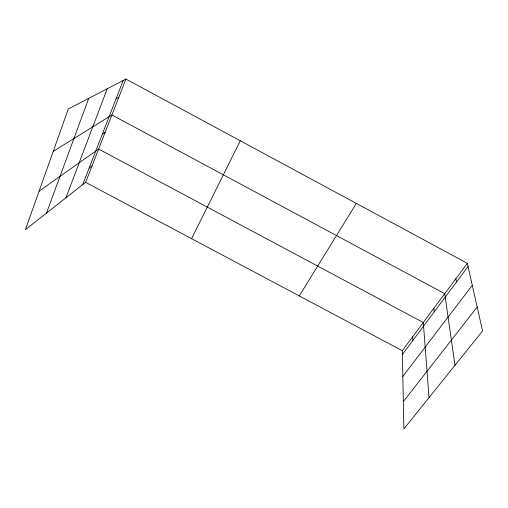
<?xml version="1.0" encoding="UTF-8"?>
<svg xmlns="http://www.w3.org/2000/svg" width="508" height="508" viewBox="0 0 508 508"><rect width="100%" height="100%" fill="white"/><g stroke="black" fill="none" stroke-linecap="round" stroke-linejoin="round"><path stroke-width="0.76" d="M46.514 213.081L88.722 98.355M65.881 197.86L107.239 88.741M82.721 184.62L123.19 80.461M125.921 79.045L68.307 108.953L25.4 229.679L85.617 182.34L125.921 79.045L467.316 263.309L482.6 330.924L403.873 428.955L402.323 350.717L467.316 263.309M191.586 238.677L240.278 140.767M299.256 295.923L356.343 203.41M402.4 354.495L468.046 266.529M402.838 376.428L472.288 285.299M403.333 401.593L477.202 307.042M89.154 168.059L92.031 165.906M39.084 191.186L98.609 149.041L423.304 322.504L429.019 397.643M102.349 134.106L105.169 132.226M53.226 151.384L111.9 114.973L444.741 293.675L454.971 365.328M116.053 98.831L118.815 97.25M85.617 182.34L402.323 350.717M455.879 278.695L456.489 282.016M433.883 308.273L434.264 311.798M412.68 336.791L412.852 340.487"/></g></svg>
